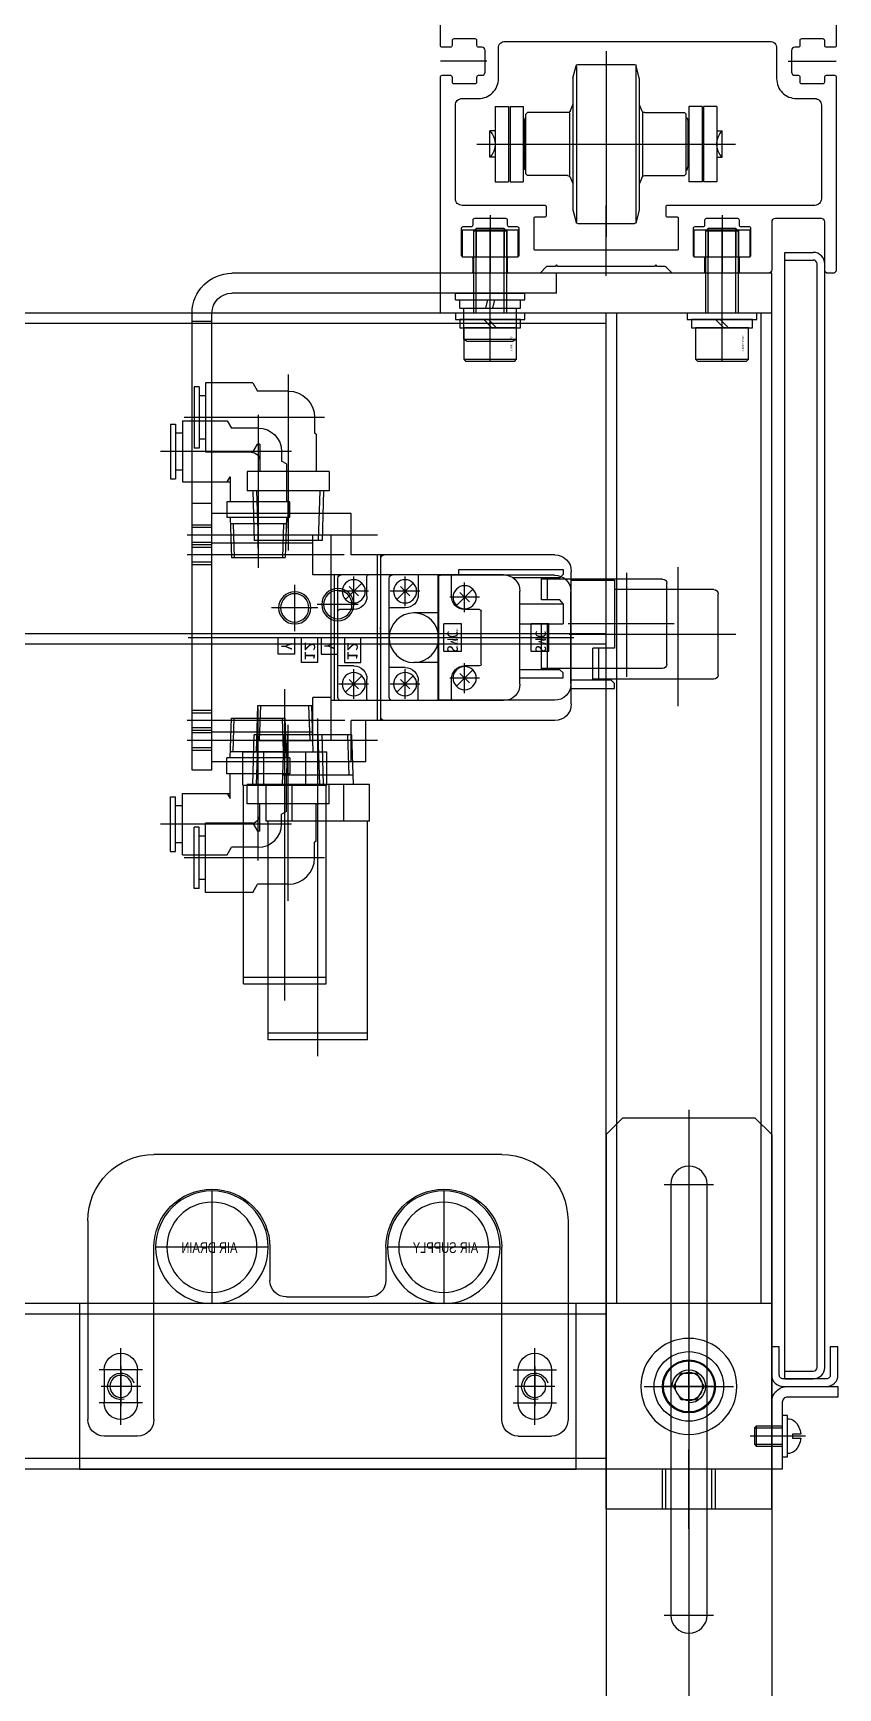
# Model space of a CAD drawing. Header units: millimetres. Extents: x 5349504 to 6791112, y -2212455 to -2153443.
# Drawn here: x 6289474.9 to 6289717.9, y -2197875.6 to -2197376.1 of the extents above; entities that cross this region are included whole.
import ezdxf
from ezdxf.enums import TextEntityAlignment as Align

# ---------------------------------------------------------------- set-up
doc = ezdxf.new("R2010")
doc.units = ezdxf.units.MM
doc.header["$LTSCALE"] = 400
doc.layers.get('0').update_dxf_attribs({"lineweight": 9})
doc.layers.add('EQUIP', color=8, linetype='Continuous')
doc.layers.add('GRND', color=8, linetype='Continuous')
doc.styles.add('AAA', font='TXT')
doc.styles.add('F', font='isocp.shx', dxfattribs={"width": 0.8, "height": 3, "bigfont": 'whgtxt.shx'})
doc.styles.add('ROTEM_PEMS', font='', dxfattribs={"width": 0.8})
doc.styles.get('ROTEM_PEMS').set_extended_font_data('Gulim')

# ---------------------------------------------------------------- blocks, each defined once
blk = doc.blocks.new('ADJUST BRACKET-MIDDLE')
at = {"ltscale": 10}
for p, q in [((-20, 220), (-25, 215)), ((20, 220), (25, 215)), ((-25, 215), (-25, 0)), ((25, 215), (25, 0)), ((-5.5, 200), (-5.5, 70)), ((5.5, 70), (5.5, 200)), ((-25, 0), (25, 0))]:
    blk.add_line(p, q, dxfattribs=at)
blk.add_line((20, 220), (-20, 220))
for centre, start, end in [((0, 200), 0, 180), ((0, 70), 180, 0)]:
    blk.add_arc(centre, 5.5, start, end, dxfattribs=at)
at = {"layer": 'EQUIP', "ltscale": 10}
for p, q in [((0, 222.5), (0, -4.5)), ((-7.47, 200), (7.47, 200)), ((-7.47, 70), (7.47, 70)), ((25, 9), (-25, 9))]:
    blk.add_line(p, q, dxfattribs=at)
blk = doc.blocks.new('A$C1A1F2C40')
blk.add_lwpolyline([(2.31, -4), (-2.31, -4), (-4.62, 0), (-2.31, 4), (2.31, 4), (4.62, 0), (2.31, -4)])
for radius in [10.5, 8, 7.7]:
    blk.add_circle((0, 0), radius)
at = {"layer": 'EQUIP'}
for p, q in [((0, 13.5), (0, -13.5)), ((-13.5, 0), (13.5, 0))]:
    blk.add_line(p, q, dxfattribs=at)
blk = doc.blocks.new('A$C57076FCF')
blk.add_lwpolyline([(-8.5, 0), (8.5, 0), (8.5, 8), (-8.5, 8)], close=True)
at = {"layer": 'EQUIP'}
for p, q in [((0, 10), (0, -2)), ((-5, 8), (-5, 0)), ((-4.19, 8), (-4.19, 0)), ((4.19, 8), (4.19, 0)), ((5, 8), (5, 0))]:
    blk.add_line(p, q, dxfattribs=at)
blk = doc.blocks.new('A$C0F344BD0')
for p, q in [((-1.6, -6.25), (-1.6, 6.25)), ((-1.6, 6.25), (0, 6.25)), ((-1.6, -5.25), (-1.6, 5.25)), ((0, 6.25), (0, -6.25)), ((-5.57, 0.6), (-3.1, 0.6)), ((-3.1, 0.6), (-3.1, -0.6)), ((0, 3), (7.86, 3)), ((7.86, 3), (7.86, -3)), ((7.86, 3), (8.4, 2.46)), ((8.4, 2.46), (8.4, -2.46)), ((-3.1, -0.6), (-5.57, -0.6)), ((7.86, -3), (0, -3)), ((8.4, -2.46), (7.86, -3)), ((0, -6.25), (-1.6, -6.25))]:
    blk.add_line(p, q)
for centre, radius, start, end in [((-1.6, 1.75), 3.5, 90, 127.2664), ((0.7, 0.05), 6.3, 134.6044, 174.9914), ((0.7, -0.05), 6.3, 185.0086, 225.3956), ((-1.6, -1.75), 3.5, 232.7336, 270)]:
    blk.add_arc(centre, radius, start, end)
at = {"layer": 'EQUIP'}
for p, q in [((-6.97, 0), (9.71, 0)), ((8.4, 2.46), (0, 2.46)), ((8.4, -2.46), (0, -2.46))]:
    blk.add_line(p, q, dxfattribs=at)
blk = doc.blocks.new('A$C754F7A52')
for p, q in [((115.74, -373.7), (115.74, -33.7)), ((115.74, -33.7), (124.29, -33.7)), ((115.74, -36), (124.29, -36)), ((125.44, -370.25), (125.44, -37.15)), ((127.74, -370.25), (127.74, -37.15)), ((115.74, -371.4), (124.29, -371.4)), ((115.74, -373.7), (124.29, -373.7))]:
    blk.add_line(p, q)
at = {"elevation": -7660.68}
for points in [[(114.04, -364), (111.74, -364), (111.74, -372.55, 0.414214), (115.19, -376), (128.29, -376, 0.414214), (131.74, -372.55), (131.74, -364), (129.44, -364), (129.44, -372.55, -0.414214), (128.29, -373.7), (115.19, -373.7, -0.414214), (114.04, -372.55)], [(111.74, -401), (111.74, -380.8, -0.414214), (116.54, -376), (131.74, -376), (131.74, -379.2), (116.54, -379.2, 0.414214), (114.94, -380.8), (114.94, -401)]]:
    blk.add_lwpolyline(points, format="xyb", close=True, dxfattribs=at)
for centre, radius, start, end in [((124.29, -37.15), 3.45, 0, 90), ((124.29, -37.15), 1.15, 0, 90), ((124.29, -370.25), 1.15, 270, 0), ((124.29, -370.25), 3.45, 270, 0)]:
    blk.add_arc(centre, radius, start, end)
at = {"layer": 'EQUIP', "extrusion": (0, 0, -1), "zscale": -1}
blk.add_blockref('A$C0F344BD0', (-114.94, -391, 7660.68), dxfattribs=at)
blk = doc.blocks.new('A$C43035875')
for centre, radius in [((59, 79), 17), ((129, 79), 17), ((59, 79), 13.6), ((129, 79), 13.6)]:
    blk.add_circle(centre, radius)
at = {"layer": 'EQUIP'}
for p, q in [((59, 96), (59, 62)), ((129, 96), (129, 62)), ((42, 79), (76, 79)), ((112, 79), (146, 79))]:
    blk.add_line(p, q, dxfattribs=at)
at = {"style": 'ROTEM_PEMS', "width": 0.8}
for s, p in [('AIR SUPPLY', (48.62, 77.3, 0)), ('AIR DRAIN', (121.3, 77.3, 0))]:
    blk.add_text(s, height=3.202, dxfattribs=at).set_placement(p)
blk = doc.blocks.new('A$C044A7B4E')
for p, q in [((-17.5, 32.35), (87.5, 32.35)), ((-37.5, 12.35), (-37.5, -47.65)), ((107.5, 12.35), (107.5, -47.65)), ((-17.5, -47.65), (-17.5, 4.35)), ((17.5, 4.35), (17.5, -5.65)), ((52.5, 4.35), (52.5, -5.65)), ((87.5, -47.65), (87.5, 4.35)), ((47.5, -10.65), (22.5, -10.65)), ((-32.5, -32.65), (-32.5, -42.65)), ((-22.5, -42.65), (-22.5, -32.65)), ((92.5, -42.65), (92.5, -32.65)), ((102.5, -32.65), (102.5, -42.65)), ((-22.5, -52.65), (-32.5, -52.65)), ((92.5, -52.65), (102.5, -52.65))]:
    blk.add_line(p, q)
for centre, radius, start, end in [((-17.5, 12.35), 20, 90, 180), ((87.5, 12.35), 20, 0, 90), ((0, 4.35), 17.5, 0, 180), ((70, 4.35), 17.5, 0, 180), ((22.5, -5.65), 5, 180, 270), ((47.5, -5.65), 5, 270, 0), ((-27.5, -32.65), 5, 0, 180), ((97.5, -32.65), 5, 0, 180), ((-27.5, -42.65), 5, 180, 0), ((97.5, -42.65), 5, 180, 0), ((-32.5, -47.65), 5, 180, 270), ((-22.5, -47.65), 5, 270, 0), ((92.5, -47.65), 5, 180, 270), ((102.5, -47.65), 5, 270, 0)]:
    blk.add_arc(centre, radius, start, end)
at = {"layer": 'EQUIP'}
for p, q in [((-27.5, -49.21), (-27.5, -26.09)), ((97.5, -49.21), (97.5, -26.09)), ((-20.94, -32.65), (-34.06, -32.65)), ((90.94, -32.65), (104.06, -32.65)), ((-20.94, -42.65), (-34.06, -42.65)), ((90.94, -42.65), (104.06, -42.65))]:
    blk.add_line(p, q, dxfattribs=at)
blk = doc.blocks.new('A$C419834C6')
blk.add_lwpolyline([(-75, 50), (75, 50), (75, 0), (-75, 0)], close=True)
for centre in [(-62.5, 25), (62.5, 25)]:
    blk.add_circle(centre, 3.32)
at = {"layer": 'EQUIP'}
for p, q in [((-62.5, 31), (-62.5, 19)), ((62.5, 31), (62.5, 19)), ((-68.5, 25), (-56.5, 25)), ((56.5, 25), (68.5, 25))]:
    blk.add_line(p, q, dxfattribs=at)
for centre in [(-62.5, 25), (62.5, 25)]:
    blk.add_arc(centre, 4, 255, 165, dxfattribs=at)
blk = doc.blocks.new('WB10S')
for p, q in [((-8, 13.9), (-6.96, 14.5)), ((-8, 13.9), (-8, 4.5)), ((-8, 13.9), (8, 13.9)), ((-6.96, 14.5), (6.96, 14.5)), ((8, 13.9), (6.96, 14.5)), ((8, 13.9), (8, 4.5)), ((-10.5, 2), (10.5, 2)), ((-10.5, 2), (-10.5, 0)), ((-10.5, 0), (10.5, 0)), ((-9.2, 4.5), (9.2, 4.5)), ((-9.2, 4.5), (-9.2, 2)), ((9.2, 4.5), (9.2, 2)), ((10.5, 2), (10.5, 0))]:
    blk.add_line(p, q)
at = {"layer": 'EQUIP'}
for p, q in [((0, 17.05), (0, 0)), ((-1.34, 4.5), (-0.67, 2)), ((1.34, 2), (0.67, 4.5))]:
    blk.add_line(p, q, dxfattribs=at)
blk = doc.blocks.new('KQ2L12-04S_KQL12-04S_F')
for p, q in [((0, 36.94), (9.28, 36.94)), ((10.7, 39.39), (9.28, 36.94)), ((10.7, 39.39), (24.9, 39.39)), ((24.9, 39.39), (24.9, 18.49)), ((24.9, 35.49), (26.9, 35.49)), ((26.9, 38.19), (28.4, 38.19)), ((26.9, 38.19), (26.9, 19.69)), ((28.4, 38.19), (28.4, 19.69)), ((-8, 28.94), (-8, 24.23)), ((-8.5, 23.94), (-8, 24.23)), ((-8.5, 23.94), (-8.5, 12.64)), ((8.5, 20.94), (8.5, 12.64)), ((8.5, 20.94), (9.28, 20.94)), ((10.7, 18.49), (9.28, 20.94)), ((24.9, 22.39), (26.9, 22.39)), ((10.7, 18.49), (24.9, 18.49)), ((26.9, 19.69), (28.4, 19.69)), ((-12.4, 12.64), (12.4, 12.64)), ((-12.4, 12.64), (-12.4, 6.84)), ((12.4, 12.64), (12.4, 6.84)), ((-12.4, 6.84), (12.4, 6.84)), ((-10.69, 6.84), (-10.23, -8.16)), ((10.69, 6.84), (10.22, -8.16)), ((-10.23, -8.16), (10.22, -8.16))]:
    blk.add_line(p, q)
for centre, radius in [((0, 28.94), 8), ((11.2, 15.79), 2.7)]:
    blk.add_arc(centre, radius, 90, 180)
blk.add_point((0, 0))
at = {"layer": 'EQUIP'}
for p, q in [((0, 41.94), (0, -11.16)), ((-11, 28.94), (31.4, 28.94)), ((-9.53, 6.84), (-9.06, -8.16)), ((9.53, 6.84), (9.06, -8.16))]:
    blk.add_line(p, q, dxfattribs=at)
blk = doc.blocks.new('VQ7-8-FG-D-3A04_VQ7-8-FG-D_F')
for p, q in [((-12.5, 101.55), (-12.5, 65)), ((-11.25, 102.8), (13.25, 102.8)), ((14.5, 101.55), (14.5, 71.5)), ((-15.35, 58.5), (-15.35, 71.5)), ((-15.35, 71.5), (-13.85, 71.5)), ((-13.85, 71.5), (-12.85, 70.5)), ((-12.85, 70.5), (-12.85, 58.5)), ((17.35, 71.5), (-3.2, 71.5)), ((-3.2, 71.5), (-3.2, 65)), ((17.35, 58.5), (17.35, 71.5)), ((-12.85, 65), (-3.2, 65)), ((-12.5, 66.8), (-3.2, 66.8)), ((-20, 58.5), (20, 58.5)), ((-13.9, 58.4), (13.9, 58.4)), ((-25, 53.5), (-25, 0)), ((-18.9, 53.4), (-18.9, 19)), ((-4.2, 51.7), (4.2, 51.7)), ((-4.2, 51.7), (-4.2, 46.4)), ((4.2, 51.7), (4.2, 46.4)), ((18.9, 53.4), (18.9, 19)), ((25, 53.5), (25, 0)), ((-4.2, 46.4), (4.2, 46.4)), ((-19, 18.3), (-19, 4.5)), ((-19, 18.3), (19, 18.3)), ((-18.4, 18.5), (18.4, 18.5)), ((-7.5, 18.3), (-7.5, 11)), ((7.5, 18.3), (7.5, 11)), ((19, 18.3), (19, 4.5)), ((-19, 12.3), (-13, 12.3)), ((-16.47, 5.83), (-11.53, 10.77)), ((11.53, 5.83), (16.47, 10.77)), ((19, 12.3), (13, 12.3)), ((-15.41, 9.71), (-12.59, 6.89)), ((-9, 8.3), (-9, 3.5)), ((9, 8.3), (9, 3.5)), ((12.59, 9.71), (15.41, 6.89)), ((-25, 1), (25, 1)), ((-25, 0), (25, 0)), ((-18, 3.5), (18, 3.5))]:
    blk.add_line(p, q)
for centre, radius in [((0, 11), 7.5), ((-14, 8.3), 3.5), ((14, 8.3), 3.5)]:
    blk.add_circle(centre, radius)
for centre, radius, start, end in [((-11.25, 101.55), 1.25, 90, 180), ((13.25, 101.55), 1.25, 0, 90), ((-20, 53.5), 5, 90, 180), ((-13.9, 53.4), 5, 90, 180), ((13.9, 53.4), 5, 0, 90), ((20, 53.5), 5, 0, 90), ((-18.4, 19), 0.5, 180, 270), ((18.4, 19), 0.5, 270, 0), ((-13, 8.3), 4, 0, 90), ((13, 8.3), 4, 90, 180), ((-24, 2), 1, 180, 270), ((-18, 4.5), 1, 180, 270), ((18, 4.5), 1, 270, 0), ((24, 2), 1, 270, 0)]:
    blk.add_arc(centre, radius, start, end)
blk.add_point((0, 0))
at = {"layer": 'EQUIP'}
for p, q in [((1, 108.19), (1, 57.83)), ((-20.69, 90.8), (21.26, 90.8)), ((0, 59.25), (0, -2.41)), ((-14, 12.8), (-14, 3.8)), ((14, 12.8), (14, 3.8)), ((-18.5, 8.3), (-9.5, 8.3)), ((9.5, 8.3), (18.5, 8.3))]:
    blk.add_line(p, q, dxfattribs=at)
at = {"style": 'AAA', "width": 1.017857}
blk.add_text('SMC', height=3.2, dxfattribs=at).set_placement((-4.53, 47.67))
blk = doc.blocks.new('VQ7-8-FG-D-3A04_VS7-2-A034_F')
for p, q in [((-25, 0), (25, 0)), ((-25, 0), (-25, -8)), ((25, 0), (25, -8)), ((-37.5, -3.5), (-37.5, -50)), ((-37.5, -3.5), (-25, -3.5)), ((-37.5, -8), (-25, -8)), ((-7.5, -5), (0, -5)), ((-7.5, -10), (-7.5, -5)), ((0, -5), (0, -10)), ((25, -8), (37.5, -8)), ((37.5, -8), (37.5, -50)), ((0, -10), (-7.5, -10)), ((-5, -17), (-5, -12)), ((-5, -12), (0, -12)), ((0, -12), (0, -17)), ((0, -17), (-5, -17)), ((-37.5, -50), (37.5, -50))]:
    blk.add_line(p, q)
blk.add_circle((10, -12), 4.28)
blk.add_point((0, 0))
at = {"layer": 'EQUIP'}
for p, q in [((-31, 0), (-31, -55.45)), ((0, 3.94), (0, -57.22)), ((31, 0), (31, -55.45)), ((10, -5.9), (10, -18.24)), ((3.58, -12), (17.28, -12)), ((-39.5, -18), (-33, -18)), ((-39.5, -27), (-33, -27)), ((33.1, -27), (41.42, -27))]:
    blk.add_line(p, q, dxfattribs=at)
blk.add_circle((10, -12), 4.86, dxfattribs=at)
at = {"style": 'AAA'}
for s, width, p in [('12', 1.285715, (-6.89, -9.1)), ('Y', 1.071429, (-3.64, -16.1))]:
    blk.add_text(s, height=3.2, dxfattribs=dict(at, width=width)).set_placement(p)
blk = doc.blocks.new('AN400-04_AN400_L')
for p, q in [((-83.83999, 15), (-17.84, 15)), ((-83.83999, 15), (-83.83999, -15)), ((-81.83999, 15), (-81.83999, -15)), ((-17.8401, 15.5885), (-6.84, 15.5885)), ((-17.84, 15.5885), (-17.84, -15.5884)), ((-6.84, 15.5885), (-6.84, -15.5884)), ((-6.84, 10.6912), (8.16, 10.2225)), ((-4.0019, 10.6026), (-4.0019, -10.6025)), ((8.16, 10.2225), (8.16, -10.2225)), ((-17.8401, 7.7943), (-6.84, 7.7943)), ((-17.8401, -7.7942), (-6.84, -7.7942)), ((-6.84, -10.6913), (8.16, -10.2226)), ((-83.83999, -15), (-17.84, -15)), ((-17.8401, -15.5884), (-6.84, -15.5884))]:
    blk.add_line(p, q)
blk.add_point((0, 0))
at = {"layer": 'EQUIP'}
for p, q in [((-4.0019, 9.4406), (8.16, 9.0604)), ((-88.83999, 0), (13.16, 0)), ((-4.0019, -9.4406), (8.16, -9.0605))]:
    blk.add_line(p, q, dxfattribs=at)
blk = doc.blocks.new('A$C481D6107')
blk.add_blockref('KQ2L12-04S_KQL12-04S_F', (-23, 37.5))
at = {"rotation": 90}
for name, p in [('VQ7-8-FG-D-3A04_VS7-2-A034_F', (-50, 0)), ('VQ7-8-FG-D-3A04_VQ7-8-FG-D_F', (-50, 0)), ('AN400-04_AN400_L', (-32, -37.5))]:
    blk.add_blockref(name, p, dxfattribs=at)
at = {"xscale": -1, "rotation": 180}
blk.add_blockref('KQ2L12-04S_KQL12-04S_F', (-23, -37.5), dxfattribs=at)
at = {"style": 'F'}
blk.add_text('VQ7-8-FG-D-3A04', height=0.5, rotation=90, dxfattribs=at).set_placement((-73.83, -0.38), align=Align.CENTER)
blk.add_text('VQ7-8-FG-D-3A04', height=0.5, rotation=90, dxfattribs=at).set_placement((-73.83, -0.38), align=Align.CENTER)
blk = doc.blocks.new('A$C080914F9')
for p, q in [((-20, -6), (-20, 0)), ((-20, 0), (78, 0)), ((-20, -6), (78, -6)), ((84, -150), (84, -12)), ((90, -150), (90, -12)), ((84, -150), (90, -150))]:
    blk.add_line(p, q)
for radius in [12, 6]:
    blk.add_arc((78, -12), radius, 0, 90)
at = {"layer": 'EQUIP'}
for p, q in [((0, -8.64), (0, 2.26)), ((90, -14.5), (84, -14.5)), ((84, -69.5), (90, -69.5)), ((82.29, -79), (91.49, -79)), ((84, -76), (90, -76)), ((84, -76.75), (90, -76.75)), ((84, -81.25), (90, -81.25)), ((84, -82), (90, -82)), ((84, -138), (90, -138)), ((84, -138.75), (90, -138.75)), ((82.29, -141), (91.49, -141)), ((84, -143.25), (90, -143.25)), ((84, -144), (90, -144))]:
    blk.add_line(p, q, dxfattribs=at)
blk.add_blockref('A$C481D6107', (84, -110))
at = {"layer": 'EQUIP', "rotation": 180}
blk.add_blockref('WB10S', (0, -6), dxfattribs=at)
blk = doc.blocks.new('VQ7-6-FG-S-3A03_VQ7-6-FG-S_F')
for p, q in [((-8.05, 100.3), (16.45, 100.3)), ((-9.3, 99.05), (-9.3, 62.5)), ((17.7, 99.05), (17.7, 62.5)), ((-12.15, 56), (-12.15, 69)), ((-12.15, 69), (-10.65, 69)), ((-10.65, 69), (-9.65, 68)), ((-9.65, 68), (-9.65, 56)), ((4.2, 56), (4.2, 69)), ((10.25, 69), (4.2, 69)), ((10.25, 56), (10.25, 69)), ((10.25, 69), (11.39, 68)), ((11.39, 68), (11.39, 62.5)), ((19.05, 69), (18.05, 68)), ((18.05, 68), (18.05, 53.93)), ((20.55, 69), (19.05, 69)), ((20.55, 37.5), (20.55, 69)), ((-9.65, 62.5), (4.02, 62.5)), ((-9.3, 64.3), (4.02, 64.3)), ((11.39, 64.3), (17.7, 64.3)), ((11.39, 62.5), (18.05, 62.5)), ((-14, 56), (14, 56)), ((-19, 51), (-19, 2)), ((19, 51), (19, 0)), ((-14.67, 36.83), (-9.73, 41.77)), ((-13.61, 40.71), (-10.79, 37.89)), ((-8.5, 43.8), (-8.5, 39.3)), ((-8, 44.3), (8, 44.3)), ((8.5, 43.8), (8.5, 39.3)), ((9.73, 36.83), (14.67, 41.77)), ((10.79, 40.71), (13.61, 37.89)), ((-18.5, 35.3), (-12.5, 35.3)), ((-4.2, 38.3), (4.2, 38.3)), ((-4.2, 38.3), (-4.2, 33)), ((4.2, 38.3), (4.2, 33)), ((12.5, 35.3), (18.5, 35.3)), ((19, 37.5), (20.55, 37.5)), ((-4.2, 33), (4.2, 33)), ((-18.5, 9.8), (-12.5, 9.8)), ((-16.47, 3.33), (-11.53, 8.28)), ((-15.41, 7.21), (-12.59, 4.39)), ((-8.5, 5.8), (-8.5, 1.5)), ((8.5, 5.8), (8.5, 1.5)), ((11.53, 3.33), (16.47, 8.27)), ((12.5, 9.8), (18.5, 9.8)), ((12.59, 7.21), (15.41, 4.39)), ((-19, 1.98), (-19, 0)), ((-19, 0), (19, 0)), ((-18, 1), (18, 1))]:
    blk.add_line(p, q)
for centre in [(-12.2, 39.3), (12.2, 39.3), (-14, 5.8), (14, 5.8)]:
    blk.add_circle(centre, 3.5)
for centre, radius, start, end in [((-8.05, 99.05), 1.25, 90, 180), ((16.45, 99.05), 1.25, 0, 90), ((-14, 51), 5, 90, 180), ((14, 51), 5, 0, 90), ((-8, 43.8), 0.5, 90, 180), ((8, 43.8), 0.5, 0, 90), ((-18.5, 34.8), 0.5, 90, 180), ((-12.5, 39.3), 4, 270, 0), ((12.5, 39.3), 4, 180, 270), ((18.5, 34.8), 0.5, 0, 90), ((-18.5, 10.3), 0.5, 180, 270), ((18.5, 10.3), 0.5, 270, 0), ((-12.5, 5.8), 4, 0, 90), ((12.5, 5.8), 4, 90, 180), ((-18, 2), 1, 180, 270), ((-8, 1.5), 0.5, 180, 270), ((8, 1.5), 0.5, 270, 0), ((18, 2), 1, 270, 0)]:
    blk.add_arc(centre, radius, start, end)
blk.add_point((0, 0))
at = {"layer": 'EQUIP'}
for p, q in [((4.2, 102.6), (4.2, 70.5)), ((-11.81, 88.3), (19.62, 88.3)), ((0, 58.4), (0, 0)), ((-12.2, 43.8), (-12.2, 34.8)), ((12.2, 43.8), (12.2, 34.8)), ((-16.7, 39.3), (-7.7, 39.3)), ((7.7, 39.3), (16.7, 39.3)), ((-14, 10.3), (-14, 1.3)), ((14, 10.3), (14, 1.3)), ((-18.5, 5.8), (-9.5, 5.8)), ((9.5, 5.8), (18.5, 5.8))]:
    blk.add_line(p, q, dxfattribs=at)
at = {"style": 'AAA', "width": 1.017857}
blk.add_text('SMC', height=3.2, dxfattribs=at).set_placement((-4.54, 34.05))
blk = doc.blocks.new('VQ7-6-FG-S-3A03_VS7-1-A023_F')
for p, q in [((-31, -1), (31, -1)), ((-31, -1), (-31, -37)), ((-19, 0), (-19, -1)), ((-19, 0), (19, 0)), ((-18, -1), (-18, -6.5)), ((19, 0), (19, -6.5)), ((31, -1), (31, -37)), ((-31, -6.5), (-18, -6.5)), ((-28.5, -6.5), (-28.5, -37)), ((-7.5, -5), (0, -5)), ((-7.5, -5), (-7.5, -10)), ((0, -5), (0, -10)), ((19, -6.5), (31, -6.5)), ((28.5, -6.5), (28.5, -37)), ((-7.5, -10), (0, -10)), ((-5, -12), (-5, -17)), ((-5, -12), (0, -12)), ((0, -12), (0, -17)), ((-5, -17), (0, -17)), ((-31, -37), (31, -37))]:
    blk.add_line(p, q)
blk.add_circle((9, -12), 4.28)
blk.add_point((0, 0))
at = {"layer": 'EQUIP'}
for p, q in [((-25, 3.11), (-25, -39.86)), ((0, 3.68), (0, -39.79)), ((25, 2.96), (25, -39.86)), ((9, -5), (9, -19)), ((2, -12), (16, -12)), ((-34.1, -15), (-26.29, -15)), ((-34.1, -23), (-26.47, -23)), ((27, -23), (35, -23))]:
    blk.add_line(p, q, dxfattribs=at)
blk.add_circle((9, -12), 4.86, dxfattribs=at)
at = {"style": 'AAA'}
for s, width, p in [('12', 1.285781, (-6.87, -8.97)), ('Y', 1.071562, (-3.77, -16.01))]:
    blk.add_text(s, height=3.2, dxfattribs=dict(at, width=width)).set_placement(p)
blk = doc.blocks.new('AN300-03_AN300_L')
for p, q in [((-77.65005, 12.5), (-17.65, 12.5)), ((-77.65005, 12.5), (-77.65005, -12.5)), ((-75.65005, 12.5), (-75.65005, -12.5)), ((-17.65, 12.7017), (-17.65, -12.7016)), ((-17.65, 12.7017), (-7.65, 12.7017)), ((-7.65, 12.7017), (-7.65, -12.7016)), ((-17.65, 6.3509), (-7.65, 6.3509)), ((-7.65, 8.5701), (6.35, 8.1325)), ((-4.15, 8.4607), (-4.15, -8.4607)), ((6.35, 8.1326), (6.35, -8.1325)), ((-17.65, -6.3508), (-7.65, -6.3508)), ((-7.65, -8.5701), (6.35, -8.1325)), ((-77.65005, -12.5), (-17.65, -12.5)), ((-17.65, -12.7016), (-7.65, -12.7016))]:
    blk.add_line(p, q)
blk.add_point((0, 0))
at = {"layer": 'EQUIP'}
for p, q in [((-4.15, 7.6047), (6.35, 7.2765)), ((-82.65005, 0), (11.35, 0)), ((-4.15, -7.6047), (6.35, -7.2766))]:
    blk.add_line(p, q, dxfattribs=at)
blk = doc.blocks.new('A$C664141FE')
blk.add_blockref('AN300-03_AN300_L', (82.65, 12.7))
blk = doc.blocks.new('KQ2L10-03S_KQL10-03S_F')
for p, q in [((0, 32.25), (8.11, 32.25)), ((9.4, 34.5), (8.11, 32.25)), ((22.9, 34.5), (9.4, 34.5)), ((22.9, 34.5), (22.9, 16)), ((25, 30.8), (22.9, 30.8)), ((26.5, 33.5), (25, 33.5)), ((25, 33.5), (25, 17)), ((26.5, 33.5), (26.5, 17)), ((-7, 25.25), (-7, 22.316)), ((-8.5, 21.45), (-7, 22.316)), ((-8.5, 21.45), (-8.5, 10.05)), ((9.4, 16), (8.5, 17.559)), ((8.5, 17.559), (8.5, 10.05)), ((22.9, 16), (8.5, 16)), ((25, 19.7), (22.9, 19.7)), ((26.5, 17), (25, 17)), ((-9.5, 10.05), (9.5, 10.05)), ((-9.5, 5.25), (-9.5, 10.05)), ((9.5, 10.05), (9.5, 5.25)), ((-9.5, 5.25), (9.5, 5.25)), ((-8.5, 5.25), (-8.13, -6.75)), ((8.51, 5.25), (8.14, -6.75)), ((-8.44, 3.418), (8.45, 3.418)), ((8.14, -6.75), (-8.13, -6.75))]:
    blk.add_line(p, q)
blk.add_arc((0, 25.25), 7, 90, 180)
blk.add_point((0, 0))
at = {"layer": 'EQUIP'}
for p, q in [((0, 36.25), (0, -9.876)), ((-10, 25.25), (29.5, 25.25)), ((-7.59, 3.418), (-7.27, -6.75)), ((7.6, 3.418), (7.28, -6.75))]:
    blk.add_line(p, q, dxfattribs=at)
blk = doc.blocks.new('A$C454A3EB4')
blk.add_blockref('KQ2L10-03S_KQL10-03S_F', (-14, 31))
at = {"rotation": 90}
for name in ['VQ7-6-FG-S-3A03_VS7-1-A023_F', 'VQ7-6-FG-S-3A03_VS7-1-A023_F', 'VQ7-6-FG-S-3A03_VQ7-6-FG-S_F', 'VQ7-6-FG-S-3A03_VQ7-6-FG-S_F']:
    blk.add_blockref(name, (-37, 0), dxfattribs=at)
at = {"xscale": -1}
for name, p, rotation in [('A$C664141FE', (-34.7, -109.5), 270), ('KQ2L10-03S_KQL10-03S_F', (-14, -31), 180)]:
    blk.add_blockref(name, p, dxfattribs=dict(at, rotation=rotation))
at = {"color": 4, "style": 'F'}
blk.add_text('VQ7-6-FG-S-3A03', height=0.5, rotation=90, dxfattribs=at).set_placement((-50.66, 0.07), align=Align.CENTER)
blk.add_text('VQ7-6-FG-S-3A03', height=0.5, rotation=90, dxfattribs=at).set_placement((-50.66, 0.07), align=Align.CENTER)
blk = doc.blocks.new('A$C1A1E51D9')
for p, q in [((-20, -6), (-20, 0)), ((-20, 0), (78, 0)), ((-20, -6), (78, -6)), ((84, -150), (84, -12)), ((90, -150), (90, -12)), ((84, -150), (90, -150))]:
    blk.add_line(p, q)
for radius in [12, 6]:
    blk.add_arc((78, -12), radius, 0, 90)
at = {"layer": 'EQUIP'}
for p, q in [((0, -8.64), (0, 2.26)), ((90, -14.5), (84, -14.5)), ((84, -69.5), (90, -69.5)), ((84, -82), (90, -82)), ((84, -82.75), (90, -82.75)), ((82.29, -85), (91.49, -85)), ((84, -87.25), (90, -87.25)), ((84, -88), (90, -88)), ((84, -132), (90, -132)), ((84, -132.75), (90, -132.75)), ((82.29, -135), (91.49, -135)), ((84, -137.25), (90, -137.25)), ((84, -138), (90, -138))]:
    blk.add_line(p, q, dxfattribs=at)
blk.add_blockref('A$C454A3EB4', (84, -110))
at = {"layer": 'EQUIP', "rotation": 180}
blk.add_blockref('WB10S', (0, -6), dxfattribs=at)
blk = doc.blocks.new('MAIN CHAIN RF2080-3.5')
for p, q in [((-10, 19.86), (-9.06, 23.62)), ((-8.96, 23.39), (-8.96, -23.39)), ((8.57, 24), (-8.57, 24)), ((8.96, 23.39), (8.96, -23.39)), ((10, 19.86), (9.06, 23.62)), ((-10, 19.86), (-10, -19.86)), ((10, 19.86), (10, -19.86)), ((-33.46, 11.35), (-33.46, -11.35)), ((-33.46, 11.35), (-29.46, 11.35)), ((-29.46, 11.35), (-29.46, -11.35)), ((-29, 11.35), (-25, 11.35)), ((-29, 11.35), (-29, -11.35)), ((-25, 11.35), (-25, -11.35)), ((-10.75, 10.14), (-10.09, 11.88)), ((-10.09, 11.88), (-10, 11.94)), ((10.09, 11.88), (10, 11.94)), ((10.75, 10.14), (10.09, 11.88)), ((29, 11.35), (25, 11.35)), ((25, 11.35), (25, -11.35)), ((29, 11.35), (29, -11.35)), ((29.46, 11.35), (29.46, -11.35)), ((33.46, 11.35), (29.46, 11.35)), ((33.46, 11.35), (33.46, -11.35)), ((-24.43, 7.89), (-24.7, 6.89)), ((-24.7, 6.89), (-24.7, -6.89)), ((-24.2, 7.76), (-24.43, 7.89)), ((-24.2, 9), (-23.7, 9.5)), ((-24.2, -9), (-24.2, 9)), ((-11.69, 9.5), (-23.7, 9.5)), ((-11, 9.5), (-11, -9.5)), ((11, 9.5), (11, -9.5)), ((11.69, 9.5), (23.7, 9.5)), ((24.2, 9), (23.7, 9.5)), ((24.2, -9), (24.2, 9)), ((24.2, 7.76), (24.43, 7.89)), ((24.43, 7.89), (24.7, 6.89)), ((24.7, 6.89), (24.7, -6.89)), ((-33.46, 3.95), (-35.06, 3.95)), ((-35.06, -3.99), (-35.06, 3.95)), ((33.46, 3.95), (35.06, 3.95)), ((35.06, -3.99), (35.06, 3.95)), ((-33.46, -3.99), (-35.06, -3.99)), ((33.46, -3.99), (35.06, -3.99)), ((-24.43, -7.89), (-24.7, -6.89)), ((-24.2, -7.76), (-24.43, -7.89)), ((-24.2, -9), (-23.7, -9.5)), ((-11.69, -9.5), (-23.7, -9.5)), ((11.69, -9.5), (23.7, -9.5)), ((24.2, -9), (23.7, -9.5)), ((24.2, -7.76), (24.43, -7.89)), ((24.43, -7.89), (24.7, -6.89)), ((-33.46, -11.35), (-29.46, -11.35)), ((-29, -11.35), (-25, -11.35)), ((-10.75, -10.14), (-10.09, -11.88)), ((-10.09, -11.88), (-10, -11.94)), ((10.09, -11.88), (10, -11.94)), ((10.75, -10.14), (10.09, -11.88)), ((29, -11.35), (25, -11.35)), ((33.46, -11.35), (29.46, -11.35)), ((-10, -19.86), (-9.06, -23.62)), ((10, -19.86), (9.06, -23.62)), ((8.57, -24), (-8.57, -24))]:
    blk.add_line(p, q)
for centre, radius, start, end in [((-8.57, 23.5), 0.5, 90, 165.9638), ((8.57, 23.5), 0.5, 14.0362, 90), ((-11.69, 10.5), 1, 270, 339.0361), ((11.69, 10.5), 1, 200.9639, 270), ((-39.19, -0.02), 5.73, 316.0989, 43.9011), ((39.19, -0.02), 5.73, 136.0989, 223.9011), ((-11.69, -10.5), 1, 20.9639, 90), ((11.69, -10.5), 1, 90, 159.0361), ((-8.57, -23.5), 0.5, 194.0362, 270), ((8.57, -23.5), 0.5, 270, 345.9638)]:
    blk.add_arc(centre, radius, start, end)
at = {"layer": 'EQUIP'}
for p, q in [((0, 28), (0, -28)), ((39.06, 0), (-39.06, 0))]:
    blk.add_line(p, q, dxfattribs=at)
blk = doc.blocks.new('AL PRO-FILE 2080-3.5')
at = {"layer": 'EQUIP'}
for p, q in [((-36, 64), (-50, 64)), ((55, 64), (69.5, 64)), ((0, -0.77), (0, 20.5)), ((-35, 17.5), (-35, 0)), ((35, 17.5), (35, 0)), ((-18, 2), (-18.04, 1.96)), ((-17.94, 2), (-18, 2)), ((17.94, 2), (18, 2)), ((18, 2), (18.04, 1.96))]:
    blk.add_line(p, q, dxfattribs=at)
blk.add_lwpolyline([(69.5, 168.25), (69.5, 68.75, -0.414214), (69, 68.25), (66.5, 68.25, -0.414214), (66, 68.75), (66, 70.25, 0.414214), (65.5, 70.75), (59, 70.75, 0.414214), (58.5, 70.25), (58.5, 68.75, -0.414214), (58, 68.25), (57, 68.25, 0.414214), (56, 67.25), (56, 60.75, 0.414214), (57, 59.75), (58, 59.75, -0.414214), (58.5, 59.25), (58.5, 57.75, 0.414214), (59, 57.25), (65.5, 57.25, 0.414214), (66, 57.75), (66, 59.25, -0.414214), (66.5, 59.75), (69, 59.75, -0.414214), (69.5, 59.25), (69.5, 1, -0.414214), (68.5, 0), (67, 0, -0.414214), (66, 1), (66, 15.5, 0.414214), (65, 16.5), (51, 16.5, 0.414214), (50, 15.5), (50, 1, -0.414214), (49, 0), (40.75, 0, -0.414214), (40.25, 0.5), (40.25, 4.5, -0.414214), (40.75, 5), (43.25, 5, 0.414214), (43.75, 5.5), (43.75, 13.5, 0.414214), (43.25, 14), (40.75, 14, -0.414214), (40.25, 14.5), (40.25, 16, 0.414214), (39.75, 16.5), (30.25, 16.5, 0.414214), (29.75, 16), (29.75, 14.5, -0.414214), (29.25, 14), (26.75, 14, 0.414214), (26.25, 13.5), (26.25, 5.5, 0.414214), (26.75, 5), (29.25, 5, -0.414214), (29.75, 4.5), (29.75, 0.5, -0.414214), (29.25, 0), (20.21, 0, -0.198912), (19.85, 0.15), (18.15, 1.85, 0.198912), (17.79, 2), (15.62, 2, -0.198912), (15.41, 2.09), (15, 2.5), (14.59, 2.09, -0.198912), (14.38, 2), (-14.38, 2, -0.198912), (-14.59, 2.09), (-15, 2.5), (-15.41, 2.09, -0.198912), (-15.62, 2), (-17.79, 2, 0.198912), (-18.15, 1.85), (-19.85, 0.15, -0.198912), (-20.21, 0), (-29.25, 0, -0.414214), (-29.75, 0.5), (-29.75, 4.5, -0.414214), (-29.25, 5), (-26.75, 5, 0.414214), (-26.25, 5.5), (-26.25, 13.5, 0.414214), (-26.75, 14), (-29.25, 14, -0.414214), (-29.75, 14.5), (-29.75, 16, 0.414214), (-30.25, 16.5), (-39.75, 16.5, 0.414214), (-40.25, 16), (-40.25, 14.5, -0.414214), (-40.75, 14), (-43.25, 14, 0.414214), (-43.75, 13.5), (-43.75, 5.5, 0.414214), (-43.25, 5), (-40.75, 5, -0.414214), (-40.25, 4.5), (-40.25, 0.5, -0.414214), (-40.75, 0), (-49.5, 0, -0.414214), (-50, 0.5), (-50, 59.25, -0.414214), (-49.5, 59.75), (-47, 59.75, -0.414214), (-46.5, 59.25), (-46.5, 57.75, 0.414214), (-46, 57.25), (-39.5, 57.25, 0.414214), (-39, 57.75), (-39, 59.25, -0.414214), (-38.5, 59.75), (-37.5, 59.75, 0.414214), (-36.5, 60.75), (-36.5, 67.25, 0.414214), (-37.5, 68.25), (-38.5, 68.25, -0.414214), (-39, 68.75), (-39, 70.25, 0.414214), (-39.5, 70.75), (-46, 70.75, 0.414214), (-46.5, 70.25), (-46.5, 68.75, -0.414214), (-47, 68.25), (-49.5, 68.25, -0.414214), (-50, 68.75), (-50, 168.25, -0.414214)], format="xyb", dxfattribs=at)
blk.add_lwpolyline([(65, 22.5, -0.414214), (63, 20.5), (18.5, 20.5, 0.414214), (18, 20), (18, 17.5, 0.414214), (18.5, 17), (21.45, 17, -0.414214), (21.75, 16.7), (21.75, 7.3, -0.414214), (21.45, 7), (-21.45, 7, -0.414214), (-21.75, 7.3), (-21.75, 16.7, -0.414214), (-21.45, 17), (-18.5, 17, 0.414214), (-18, 17.5), (-18, 20, 0.414214), (-18.5, 20.5), (-43.5, 20.5, -0.414214), (-45.5, 22.5), (-45.5, 50.75, -0.414214), (-43.5, 52.75), (-38.5, 52.75, 0.414214), (-32.5, 58.75), (-32.5, 68, -0.414214), (-30.5, 70), (49.5, 70, -0.414214), (51.5, 68), (51.5, 58.75, 0.414214), (57.5, 52.75), (63, 52.75, -0.414214), (65, 50.75)], format="xyb", close=True, dxfattribs=at)
at = {"layer": 'EQUIP', "xscale": -1}
blk.add_blockref('MAIN CHAIN RF2080-3.5', (0, 39), dxfattribs=at)
blk = doc.blocks.new('A$C65F74085')
at = {"ltscale": 10}
for p, q in [((-5, 24.69), (5, 24.69)), ((0.54, -2), (-1.96, -4.5)), ((1.96, -2), (-0.54, -4.5)), ((8, -13.9), (-8, -13.9))]:
    blk.add_line(p, q, dxfattribs=at)
blk.add_lwpolyline([(-5, 0), (-5, 24.69), (-4.19, 25.5), (4.19, 25.5), (5, 24.69), (5, 0)], dxfattribs=at)
for points in [[(-10.5, -2), (-10.5, 0), (10.5, 0), (10.5, -2)], [(-9.2, -4.5), (-9.2, -2), (9.2, -2), (9.2, -4.5)], [(8, -4.5), (8, -13.9), (7.4, -14.5), (-7.4, -14.5), (-8, -13.9), (-8, -4.5)]]:
    blk.add_lwpolyline(points, close=True, dxfattribs=at)
at = {"layer": 'EQUIP', "ltscale": 10}
for p, q in [((-4.19, 0), (-4.19, 25.5)), ((0, -14.5), (0, 25.5)), ((4.19, 0), (4.19, 25.5))]:
    blk.add_line(p, q, dxfattribs=at)
at = {"layer": 'EQUIP', "color": 4, "ltscale": 10, "style": 'ROTEM_PEMS'}
blk.add_text('M10X1.5-30L', height=0.6, rotation=90, dxfattribs=at).set_placement((-6.37, -11.65), align=Align.MIDDLE_LEFT)
blk = doc.blocks.new('BL-EQ-SECT_1_20230313')
at = {"layer": 'EQUIP'}
for p, q in [((80137.25, 3709.6), (80137.25, 3733.6)), ((80207.25, 3709.6), (80207.25, 3733.6)), ((80122.25, 3727.6), (80222.25, 3727.6)), ((80122.25, 3354.6), (80122.25, 3727.6)), ((80222.25, 3715.6), (80222.25, 3727.6)), ((80122.25, 3715.6), (80930.25, 3715.6)), ((80125.45, 3416.6), (80125.45, 3715.6)), ((80169.05, 3416.6), (80169.05, 3715.6)), ((80172.25, 3354.6), (80172.25, 3715.6)), ((80172.25, 3712.4), (80880.25, 3712.4)), ((80172.25, 3618.8), (80880.25, 3618.8)), ((80172.25, 3615.6), (80880.25, 3615.6)), ((80122.25, 3416.6), (80930.25, 3416.6)), ((80172.25, 3413.4), (80880.25, 3413.4)), ((80147.25, 3384.14), (80147.25, 3399.05)), ((80139.8, 3391.6), (80154.71, 3391.6)), ((80147.25, 3348.6), (80147.25, 3372.6)), ((80172.25, 3369.8), (80880.25, 3369.8)), ((80122.25, 3366.6), (80930.25, 3366.6)), ((80139.25, 3354.6), (80139.25, 3366.6)), ((80140.34, 3354.6), (80140.34, 3366.6)), ((80154.17, 3354.6), (80154.17, 3366.6)), ((80155.25, 3354.6), (80155.25, 3366.6)), ((80122.25, 3354.6), (80172.25, 3354.6))]:
    blk.add_line(p, q, dxfattribs=at)
for radius in [14.5, 4.19]:
    blk.add_circle((80147.25, 3391.6), radius, dxfattribs=at)
blk.add_arc((80147.25, 3391.6), 5, 0, 270, dxfattribs=at)
at = {"layer": 'EQUIP', "xscale": -1}
for name, p in [('AL PRO-FILE 2080-3.5', (80172.25, 3727.6)), ('A$C57076FCF', (80137.25, 3732.6)), ('A$C57076FCF', (80207.25, 3732.6)), ('A$C754F7A52', (80233.99, 3767.6)), ('ADJUST BRACKET-MIDDLE', (80147.25, 3252.6)), ('A$C1A1F2C40', (80147.25, 3391.6))]:
    blk.add_blockref(name, p, dxfattribs=at)
at = {"layer": 'EQUIP', "ltscale": 10}
for p in [(80137.25, 3715.6), (80207.25, 3715.6)]:
    blk.add_blockref('A$C65F74085', p, dxfattribs=at)
at = {"layer": 'EQUIP'}
for name, p in [('A$C080914F9', (80207.25, 3727.6)), ('A$C1A1E51D9', (80207.25, 3727.6)), ('A$C044A7B4E', (80221.25, 3429.25)), ('A$C43035875', (80162.25, 3354.6)), ('A$C419834C6', (80256.25, 3366.6))]:
    blk.add_blockref(name, p, dxfattribs=at)

msp = doc.modelspace()

# ---------------------------------------------------------------- block references
at = {"layer": 'GRND', "xscale": -1}
msp.add_blockref('BL-EQ-SECT_1_20230313', (6369820.12, -2201176.2), dxfattribs=at)

doc.saveas('drawing.dxf')
